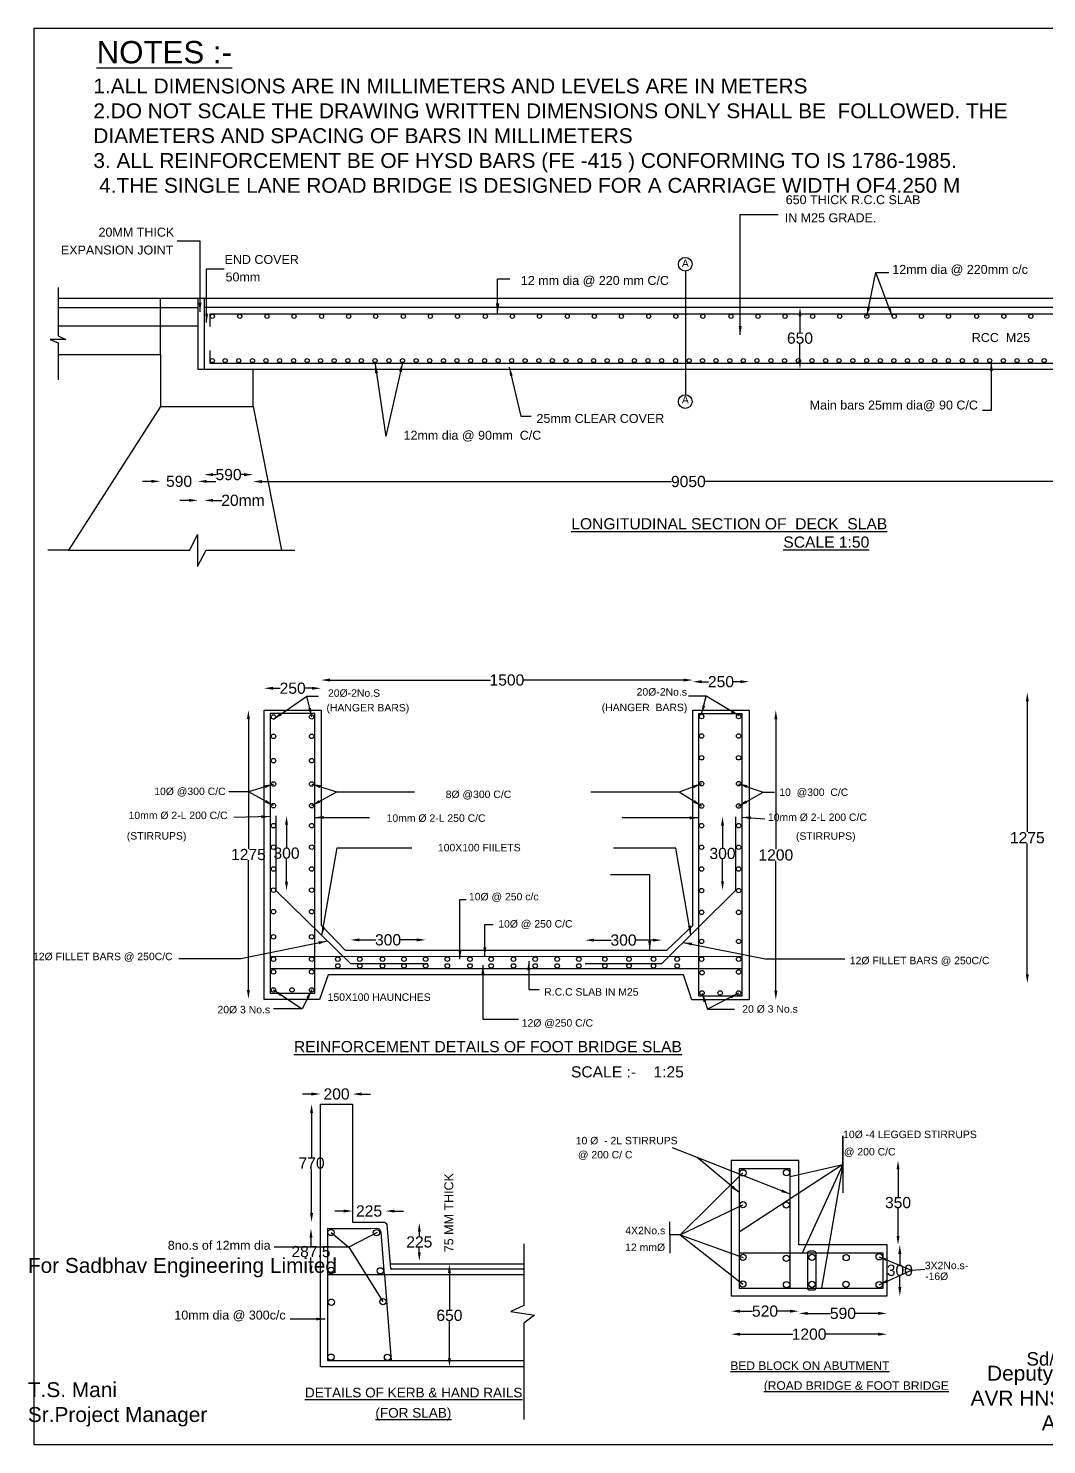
# Model space of a CAD drawing. Header units: inches. Extents: x 14337 to 17201, y 15 to 1915.
# Drawn here: x 14337 to 15703, y 15 to 1915 of the extents above; entities that cross this region are included whole.
import ezdxf

# ---------------------------------------------------------------- set-up
doc = ezdxf.new("R2010")
doc.units = ezdxf.units.IN
doc.header["$MEASUREMENT"] = 0
doc.layers.add('DIMENSIONS', color=7, linetype='Continuous')
doc.layers.add('TEXT', color=1, linetype='Continuous')
doc.styles.get("Standard").update_dxf_attribs({"font": 'arial.ttf', "height": 15})
doc.dimstyles.get("Standard").update_dxf_attribs({"dimtxt": 12, "dimasz": 12, "dimexe": 0.18, "dimexo": 0.0625, "dimgap": 0.09, "dimtad": 0, "dimtih": 1, "dimtoh": 1, "dimdec": 4, "dimzin": 0, "dimdsep": 46, "dimtxsty": 'Standard', "dimcen": 0.09, "dimse1": 1, "dimse2": 1, "dimadec": 0, "dimazin": 0, "dimtfac": 1, "dimtdec": 4, "dimtofl": 0, "dimtmove": 0, "dimatfit": 3, "dimfxl": 1, "dimtolj": 1, "dimtzin": 0, "dimarcsym": 0})

# ---------------------------------------------------------------- blocks, each defined once
blk = doc.blocks.new('*D1')
at = {"layer": 'Defpoints', "color": 0, "transparency": 16777216}
for p in [(14564.7, 1457.6), (14514.4, 1407.4), (14564.7, 1307)]:
    blk.add_point(p, dxfattribs=at)
at = {"layer": 'DIMENSIONS', "color": 0, "lineweight": -2, "transparency": 16777216}
for p, q in [((14502.4, 1307), (14490.4, 1307)), ((14576.7, 1307), (14588.7, 1307))]:
    blk.add_line(p, q, dxfattribs=at)
at = {"layer": 'DIMENSIONS', "color": 0, "transparency": 16777216}
for points in [[(14502.4, 1309), (14502.4, 1305), (14514.4, 1307)], [(14576.7, 1309), (14576.7, 1305), (14564.7, 1307)]]:
    blk.add_solid(points, dxfattribs=at)
at = {"layer": 'DIMENSIONS', "color": 0, "transparency": 16777216, "insert": (14539.5, 1307), "char_height": 15, "attachment_point": 5}
blk.add_mtext('\\A1;590', dxfattribs=at)
blk = doc.blocks.new('*D2')
at = {"layer": 'Defpoints', "color": 0, "transparency": 16777216}
for p in [(14573, 1457.6), (14638.7, 1457.6), (14573, 1316)]:
    blk.add_point(p, dxfattribs=at)
at = {"layer": 'DIMENSIONS', "color": 0, "lineweight": -2, "transparency": 16777216}
for p, q in [((14585, 1316), (14589.2, 1316)), ((14626.7, 1316), (14622.5, 1316))]:
    blk.add_line(p, q, dxfattribs=at)
at = {"layer": 'DIMENSIONS', "color": 0, "transparency": 16777216}
for points in [[(14585, 1318), (14585, 1314), (14573, 1316)], [(14626.7, 1318), (14626.7, 1314), (14638.7, 1316)]]:
    blk.add_solid(points, dxfattribs=at)
at = {"layer": 'DIMENSIONS', "color": 0, "transparency": 16777216, "insert": (14605.9, 1316), "char_height": 15, "attachment_point": 5}
blk.add_mtext('\\A1;590', dxfattribs=at)
blk = doc.blocks.new('*D3')
at = {"layer": 'Defpoints', "color": 0, "transparency": 16777216}
for p in [(14564.7, 1479.2), (14573, 1479.2), (14573, 1281.5)]:
    blk.add_point(p, dxfattribs=at)
at = {"layer": 'DIMENSIONS', "color": 0, "lineweight": -2, "transparency": 16777216}
for p, q in [((14552.7, 1281.5), (14540.7, 1281.5)), ((14585, 1281.5), (14597, 1281.5))]:
    blk.add_line(p, q, dxfattribs=at)
at = {"layer": 'DIMENSIONS', "color": 0, "transparency": 16777216}
for points in [[(14552.7, 1283.5), (14552.7, 1279.5), (14564.7, 1281.5)], [(14585, 1283.5), (14585, 1279.5), (14573, 1281.5)]]:
    blk.add_solid(points, dxfattribs=at)
at = {"layer": 'DIMENSIONS', "color": 0, "transparency": 16777216, "insert": (14625.2, 1281.5), "char_height": 15, "attachment_point": 5}
blk.add_mtext('\\A1;20mm', dxfattribs=at)
blk = doc.blocks.new('*D4')
at = {"layer": 'Defpoints', "color": 0, "transparency": 16777216}
for p in [(14638.7, 1457.6), (15806.5, 1457.6), (15806.5, 1306.7)]:
    blk.add_point(p, dxfattribs=at)
at = {"layer": 'DIMENSIONS', "color": 0, "lineweight": -2, "transparency": 16777216}
for p, q in [((14650.7, 1306.7), (15200.1, 1306.7)), ((15794.5, 1306.7), (15245.1, 1306.7))]:
    blk.add_line(p, q, dxfattribs=at)
at = {"layer": 'DIMENSIONS', "color": 0, "transparency": 16777216}
for points in [[(14650.7, 1308.7), (14650.7, 1304.7), (14638.7, 1306.7)], [(15794.5, 1308.7), (15794.5, 1304.7), (15806.5, 1306.7)]]:
    blk.add_solid(points, dxfattribs=at)
at = {"layer": 'DIMENSIONS', "color": 0, "transparency": 16777216, "insert": (15222.6, 1306.7), "char_height": 15, "attachment_point": 5}
blk.add_mtext('\\A1;9050', dxfattribs=at)
blk = doc.blocks.new('*D6')
at = {"layer": 'Defpoints', "color": 0, "transparency": 16777216}
for p in [(15372.3, 1540.4), (15372.3, 1457.6), (15372.3, 1457.6)]:
    blk.add_point(p, dxfattribs=at)
at = {"layer": 'DIMENSIONS', "color": 0, "lineweight": -2, "transparency": 16777216}
for p, q in [((15372.3, 1528.4), (15372.3, 1506.7)), ((15372.3, 1469.6), (15372.3, 1491.3))]:
    blk.add_line(p, q, dxfattribs=at)
at = {"layer": 'DIMENSIONS', "color": 0, "transparency": 16777216}
for points in [[(15370.3, 1528.4), (15374.3, 1528.4), (15372.3, 1540.4)], [(15370.3, 1469.6), (15374.3, 1469.6), (15372.3, 1457.6)]]:
    blk.add_solid(points, dxfattribs=at)
at = {"layer": 'DIMENSIONS', "color": 0, "transparency": 16777216, "insert": (15372.3, 1499), "char_height": 15, "attachment_point": 5}
blk.add_mtext('\\A1;650', dxfattribs=at)
blk = doc.blocks.new('*D18')
at = {"layer": 'Defpoints', "color": 0, "transparency": 16777216}
for p in [(14729.9, 1029.4), (14653.6, 1000), (14729.9, 1000)]:
    blk.add_point(p, dxfattribs=at)
at = {"layer": 'DIMENSIONS', "color": 0, "lineweight": -2, "transparency": 16777216}
for p, q in [((14665.6, 1029.4), (14675, 1029.4)), ((14717.9, 1029.4), (14708.5, 1029.4))]:
    blk.add_line(p, q, dxfattribs=at)
at = {"layer": 'DIMENSIONS', "color": 0, "transparency": 16777216}
for points in [[(14665.6, 1031.4), (14665.6, 1027.4), (14653.6, 1029.4)], [(14717.9, 1031.4), (14717.9, 1027.4), (14729.9, 1029.4)]]:
    blk.add_solid(points, dxfattribs=at)
at = {"layer": 'DIMENSIONS', "color": 0, "transparency": 16777216, "insert": (14691.8, 1029.4), "char_height": 15, "attachment_point": 5}
blk.add_mtext('\\A1;250', dxfattribs=at)
blk = doc.blocks.new('*D19')
at = {"layer": 'Defpoints', "color": 0, "transparency": 16777216}
for p in [(15228.4, 1040.4), (14729.9, 1000), (15228.4, 999.8)]:
    blk.add_point(p, dxfattribs=at)
at = {"layer": 'DIMENSIONS', "color": 0, "lineweight": -2, "transparency": 16777216}
for p, q in [((14741.9, 1040.4), (14957.4, 1040.4)), ((15216.4, 1040.4), (15000.9, 1040.4))]:
    blk.add_line(p, q, dxfattribs=at)
at = {"layer": 'DIMENSIONS', "color": 0, "transparency": 16777216}
for points in [[(14741.9, 1042.4), (14741.9, 1038.4), (14729.9, 1040.4)], [(15216.4, 1042.4), (15216.4, 1038.4), (15228.4, 1040.4)]]:
    blk.add_solid(points, dxfattribs=at)
at = {"layer": 'DIMENSIONS', "color": 0, "transparency": 16777216, "insert": (14979.2, 1040.4), "char_height": 15, "attachment_point": 5}
blk.add_mtext('\\A1;1500', dxfattribs=at)
blk = doc.blocks.new('*D20')
at = {"layer": 'Defpoints', "color": 0, "transparency": 16777216}
for p in [(15304.2, 1038.2), (15228.4, 999.8), (15304.2, 999.8)]:
    blk.add_point(p, dxfattribs=at)
at = {"layer": 'DIMENSIONS', "color": 0, "lineweight": -2, "transparency": 16777216}
for p, q in [((15240.4, 1038.2), (15249.6, 1038.2)), ((15292.2, 1038.2), (15283.1, 1038.2))]:
    blk.add_line(p, q, dxfattribs=at)
at = {"layer": 'DIMENSIONS', "color": 0, "transparency": 16777216}
for points in [[(15240.4, 1040.2), (15240.4, 1036.2), (15228.4, 1038.2)], [(15292.2, 1040.2), (15292.2, 1036.2), (15304.2, 1038.2)]]:
    blk.add_solid(points, dxfattribs=at)
at = {"layer": 'DIMENSIONS', "color": 0, "transparency": 16777216, "insert": (15266.3, 1038.2), "char_height": 15, "attachment_point": 5}
blk.add_mtext('\\A1;250', dxfattribs=at)
blk = doc.blocks.new('*D21')
at = {"layer": 'Defpoints', "color": 0, "transparency": 16777216}
for p in [(14653.6, 1000), (14632.5, 612.6), (14653.6, 612.6)]:
    blk.add_point(p, dxfattribs=at)
at = {"layer": 'DIMENSIONS', "color": 0, "lineweight": -2, "transparency": 16777216}
for p, q in [((14632.5, 988), (14632.5, 814.1)), ((14632.5, 624.6), (14632.5, 798.6))]:
    blk.add_line(p, q, dxfattribs=at)
at = {"layer": 'DIMENSIONS', "color": 0, "transparency": 16777216}
for points in [[(14630.5, 988), (14634.5, 988), (14632.5, 1000)], [(14630.5, 624.6), (14634.5, 624.6), (14632.5, 612.6)]]:
    blk.add_solid(points, dxfattribs=at)
at = {"layer": 'DIMENSIONS', "color": 0, "transparency": 16777216, "insert": (14632.5, 806.3), "char_height": 15, "attachment_point": 5}
blk.add_mtext('\\A1;1275', dxfattribs=at)
blk = doc.blocks.new('*D22')
at = {"layer": 'Defpoints', "color": 0, "transparency": 16777216}
for p in [(14669.5, 858.3), (14669.5, 757.9), (14683.6, 757.9)]:
    blk.add_point(p, dxfattribs=at)
at = {"layer": 'DIMENSIONS', "color": 0, "lineweight": -2, "transparency": 16777216}
for p, q in [((14683.6, 846.3), (14683.6, 815.9)), ((14683.6, 769.9), (14683.6, 800.4))]:
    blk.add_line(p, q, dxfattribs=at)
at = {"layer": 'DIMENSIONS', "color": 0, "transparency": 16777216}
for points in [[(14681.6, 846.3), (14685.6, 846.3), (14683.6, 858.3)], [(14681.6, 769.9), (14685.6, 769.9), (14683.6, 757.9)]]:
    blk.add_solid(points, dxfattribs=at)
at = {"layer": 'DIMENSIONS', "color": 0, "transparency": 16777216, "insert": (14683.6, 808.1), "char_height": 15, "attachment_point": 5}
blk.add_mtext('\\A1;300', dxfattribs=at)
blk = doc.blocks.new('*D23')
at = {"layer": 'Defpoints', "color": 0, "transparency": 16777216}
for p in [(14870.3, 691.8), (14769.4, 659.9), (14870.3, 659.9)]:
    blk.add_point(p, dxfattribs=at)
at = {"layer": 'DIMENSIONS', "color": 0, "lineweight": -2, "transparency": 16777216}
for p, q in [((14781.4, 691.8), (14803.2, 691.8)), ((14858.3, 691.8), (14836.5, 691.8))]:
    blk.add_line(p, q, dxfattribs=at)
at = {"layer": 'DIMENSIONS', "color": 0, "transparency": 16777216}
for points in [[(14781.4, 693.8), (14781.4, 689.8), (14769.4, 691.8)], [(14858.3, 693.8), (14858.3, 689.8), (14870.3, 691.8)]]:
    blk.add_solid(points, dxfattribs=at)
at = {"layer": 'DIMENSIONS', "color": 0, "transparency": 16777216, "insert": (14819.8, 691.8), "char_height": 15, "attachment_point": 5}
blk.add_mtext('\\A1;300', dxfattribs=at)
blk = doc.blocks.new('*D24')
at = {"layer": 'Defpoints', "color": 0, "transparency": 16777216}
for p in [(15187, 691.5), (15084.2, 660.1), (15187, 660.1)]:
    blk.add_point(p, dxfattribs=at)
at = {"layer": 'DIMENSIONS', "color": 0, "lineweight": -2, "transparency": 16777216}
for p, q in [((15096.2, 691.5), (15119, 691.5)), ((15175, 691.5), (15152.2, 691.5))]:
    blk.add_line(p, q, dxfattribs=at)
at = {"layer": 'DIMENSIONS', "color": 0, "transparency": 16777216}
for points in [[(15096.2, 693.5), (15096.2, 689.5), (15084.2, 691.5)], [(15175, 693.5), (15175, 689.5), (15187, 691.5)]]:
    blk.add_solid(points, dxfattribs=at)
at = {"layer": 'DIMENSIONS', "color": 0, "transparency": 16777216, "insert": (15135.6, 691.5), "char_height": 15, "attachment_point": 5}
blk.add_mtext('\\A1;300', dxfattribs=at)
blk = doc.blocks.new('*D25')
at = {"layer": 'Defpoints', "color": 0, "transparency": 16777216}
for p in [(15286.3, 857.1), (15268.4, 758.4), (15286.3, 758.4)]:
    blk.add_point(p, dxfattribs=at)
at = {"layer": 'DIMENSIONS', "color": 0, "lineweight": -2, "transparency": 16777216}
for p, q in [((15268.4, 845.1), (15268.4, 815.5)), ((15268.4, 770.4), (15268.4, 800))]:
    blk.add_line(p, q, dxfattribs=at)
at = {"layer": 'DIMENSIONS', "color": 0, "transparency": 16777216}
for points in [[(15266.4, 845.1), (15270.4, 845.1), (15268.4, 857.1)], [(15266.4, 770.4), (15270.4, 770.4), (15268.4, 758.4)]]:
    blk.add_solid(points, dxfattribs=at)
at = {"layer": 'DIMENSIONS', "color": 0, "transparency": 16777216, "insert": (15268.4, 807.7), "char_height": 15, "attachment_point": 5}
blk.add_mtext('\\A1;300', dxfattribs=at)
blk = doc.blocks.new('*D26')
at = {"layer": 'Defpoints', "color": 0, "transparency": 16777216}
for p in [(15304.2, 999.8), (15304.2, 611.6), (15339.9, 611.6)]:
    blk.add_point(p, dxfattribs=at)
at = {"layer": 'DIMENSIONS', "color": 0, "lineweight": -2, "transparency": 16777216}
for p, q in [((15339.9, 987.8), (15339.9, 813.5)), ((15339.9, 623.6), (15339.9, 798))]:
    blk.add_line(p, q, dxfattribs=at)
at = {"layer": 'DIMENSIONS', "color": 0, "transparency": 16777216}
for points in [[(15337.9, 987.8), (15341.9, 987.8), (15339.9, 999.8)], [(15337.9, 623.6), (15341.9, 623.6), (15339.9, 611.6)]]:
    blk.add_solid(points, dxfattribs=at)
at = {"layer": 'DIMENSIONS', "color": 0, "transparency": 16777216, "insert": (15339.9, 805.7), "char_height": 15, "attachment_point": 5}
blk.add_mtext('\\A1;1200', dxfattribs=at)
blk = doc.blocks.new('*D27')
at = {"layer": 'Defpoints', "color": 0, "transparency": 16777216}
for p in [(14772.3, 485), (14729.1, 471.4), (14772.3, 471.4)]:
    blk.add_point(p, dxfattribs=at)
at = {"layer": 'DIMENSIONS', "color": 0, "lineweight": -2, "transparency": 16777216}
for p, q in [((14717.1, 485), (14705.1, 485)), ((14784.3, 485), (14796.3, 485))]:
    blk.add_line(p, q, dxfattribs=at)
at = {"layer": 'DIMENSIONS', "color": 0, "transparency": 16777216}
for points in [[(14717.1, 487), (14717.1, 483), (14729.1, 485)], [(14784.3, 487), (14784.3, 483), (14772.3, 485)]]:
    blk.add_solid(points, dxfattribs=at)
at = {"layer": 'DIMENSIONS', "color": 0, "transparency": 16777216, "insert": (14750.7, 485), "char_height": 15, "attachment_point": 5}
blk.add_mtext('\\A1;200', dxfattribs=at)
blk = doc.blocks.new('*D28')
at = {"layer": 'Defpoints', "color": 0, "transparency": 16777216}
for p in [(14772.3, 471.4), (14717.2, 313.2), (14772.3, 313.2)]:
    blk.add_point(p, dxfattribs=at)
at = {"layer": 'DIMENSIONS', "color": 0, "lineweight": -2, "transparency": 16777216}
for p, q in [((14717.2, 459.4), (14717.2, 400.1)), ((14717.2, 325.2), (14717.2, 384.6))]:
    blk.add_line(p, q, dxfattribs=at)
at = {"layer": 'DIMENSIONS', "color": 0, "transparency": 16777216}
for points in [[(14715.2, 459.4), (14719.2, 459.4), (14717.2, 471.4)], [(14715.2, 325.2), (14719.2, 325.2), (14717.2, 313.2)]]:
    blk.add_solid(points, dxfattribs=at)
at = {"layer": 'DIMENSIONS', "color": 0, "transparency": 16777216, "insert": (14717.2, 392.3), "char_height": 15, "attachment_point": 5}
blk.add_mtext('\\A1;770', dxfattribs=at)
blk = doc.blocks.new('*D29')
at = {"layer": 'Defpoints', "color": 0, "transparency": 16777216}
for p in [(14716.4, 304.5), (14738.6, 304.5), (14738.6, 242.6)]:
    blk.add_point(p, dxfattribs=at)
at = {"layer": 'DIMENSIONS', "color": 0, "lineweight": -2, "transparency": 16777216}
for p, q in [((14716.4, 292.5), (14716.4, 281.3)), ((14716.4, 254.6), (14716.4, 265.8))]:
    blk.add_line(p, q, dxfattribs=at)
at = {"layer": 'DIMENSIONS', "color": 0, "transparency": 16777216}
for points in [[(14714.4, 292.5), (14718.4, 292.5), (14716.4, 304.5)], [(14714.4, 254.6), (14718.4, 254.6), (14716.4, 242.6)]]:
    blk.add_solid(points, dxfattribs=at)
at = {"layer": 'DIMENSIONS', "color": 0, "transparency": 16777216, "insert": (14716.4, 273.6), "char_height": 15, "attachment_point": 5}
blk.add_mtext('\\A1;287.5', dxfattribs=at)
blk = doc.blocks.new('*D30')
at = {"layer": 'Defpoints', "color": 0, "transparency": 16777216}
for p in [(14816.3, 328), (14772.3, 313.2), (14816.3, 312.3)]:
    blk.add_point(p, dxfattribs=at)
at = {"layer": 'DIMENSIONS', "color": 0, "lineweight": -2, "transparency": 16777216}
for p, q in [((14760.3, 328), (14748.3, 328)), ((14828.3, 328), (14840.3, 328))]:
    blk.add_line(p, q, dxfattribs=at)
at = {"layer": 'DIMENSIONS', "color": 0, "transparency": 16777216}
for points in [[(14760.3, 330), (14760.3, 326), (14772.3, 328)], [(14828.3, 330), (14828.3, 326), (14816.3, 328)]]:
    blk.add_solid(points, dxfattribs=at)
at = {"layer": 'DIMENSIONS', "color": 0, "transparency": 16777216, "insert": (14794.3, 328), "char_height": 15, "attachment_point": 5}
blk.add_mtext('\\A1;225', dxfattribs=at)
blk = doc.blocks.new('*D31')
at = {"layer": 'Defpoints', "color": 0, "transparency": 16777216}
for p in [(14816.3, 312.3), (14822.4, 260.7), (14861.7, 260.7)]:
    blk.add_point(p, dxfattribs=at)
at = {"layer": 'DIMENSIONS', "color": 0, "lineweight": -2, "transparency": 16777216}
for p, q in [((14861.7, 300.3), (14861.7, 294.3)), ((14861.7, 272.7), (14861.7, 278.8))]:
    blk.add_line(p, q, dxfattribs=at)
at = {"layer": 'DIMENSIONS', "color": 0, "transparency": 16777216}
for points in [[(14859.7, 300.3), (14863.7, 300.3), (14861.7, 312.3)], [(14859.7, 272.7), (14863.7, 272.7), (14861.7, 260.7)]]:
    blk.add_solid(points, dxfattribs=at)
at = {"layer": 'DIMENSIONS', "color": 0, "transparency": 16777216, "insert": (14861.7, 286.5), "char_height": 15, "attachment_point": 5}
blk.add_mtext('\\A1;225', dxfattribs=at)
blk = doc.blocks.new('*D32')
at = {"layer": 'Defpoints', "color": 0, "transparency": 16777216}
for p in [(14902.1, 256.9), (14902.1, 119), (14902.1, 119)]:
    blk.add_point(p, dxfattribs=at)
at = {"layer": 'DIMENSIONS', "color": 0, "lineweight": -2, "transparency": 16777216}
for p, q in [((14902.1, 244.9), (14902.1, 195.7)), ((14902.1, 131), (14902.1, 180.2))]:
    blk.add_line(p, q, dxfattribs=at)
at = {"layer": 'DIMENSIONS', "color": 0, "transparency": 16777216}
for points in [[(14900.1, 244.9), (14904.1, 244.9), (14902.1, 256.9)], [(14900.1, 131), (14904.1, 131), (14902.1, 119)]]:
    blk.add_solid(points, dxfattribs=at)
at = {"layer": 'DIMENSIONS', "color": 0, "transparency": 16777216, "insert": (14902.1, 188), "char_height": 15, "attachment_point": 5}
blk.add_mtext('\\A1;650', dxfattribs=at)
blk = doc.blocks.new('*D33')
at = {"layer": 'Defpoints', "color": 0, "transparency": 16777216}
for p in [(15370.8, 396), (15489, 282.6), (15503.8, 282.6)]:
    blk.add_point(p, dxfattribs=at)
at = {"layer": 'DIMENSIONS', "color": 0, "lineweight": -2, "transparency": 16777216}
for p, q in [((15503.8, 384), (15503.8, 347)), ((15503.8, 294.6), (15503.8, 331.5))]:
    blk.add_line(p, q, dxfattribs=at)
at = {"layer": 'DIMENSIONS', "color": 0, "transparency": 16777216}
for points in [[(15501.8, 384), (15505.8, 384), (15503.8, 396)], [(15501.8, 294.6), (15505.8, 294.6), (15503.8, 282.6)]]:
    blk.add_solid(points, dxfattribs=at)
at = {"layer": 'DIMENSIONS', "color": 0, "transparency": 16777216, "insert": (15503.8, 339.3), "char_height": 15, "attachment_point": 5}
blk.add_mtext('\\A1;350', dxfattribs=at)
blk = doc.blocks.new('*D34')
at = {"layer": 'Defpoints', "color": 0, "transparency": 16777216}
for p in [(15489, 282.6), (15489, 214.1), (15506.2, 214.1)]:
    blk.add_point(p, dxfattribs=at)
at = {"layer": 'DIMENSIONS', "color": 0, "lineweight": -2, "transparency": 16777216}
for p, q in [((15506.2, 270.6), (15506.2, 256.1)), ((15506.2, 226.1), (15506.2, 240.6))]:
    blk.add_line(p, q, dxfattribs=at)
at = {"layer": 'DIMENSIONS', "color": 0, "transparency": 16777216}
for points in [[(15504.2, 270.6), (15508.2, 270.6), (15506.2, 282.6)], [(15504.2, 226.1), (15508.2, 226.1), (15506.2, 214.1)]]:
    blk.add_solid(points, dxfattribs=at)
at = {"layer": 'DIMENSIONS', "color": 0, "transparency": 16777216, "insert": (15506.2, 248.4), "char_height": 15, "attachment_point": 5}
blk.add_mtext('\\A1;300', dxfattribs=at)
blk = doc.blocks.new('*D35')
at = {"layer": 'Defpoints', "color": 0, "transparency": 16777216}
for p in [(15370.8, 282.6), (15280, 214.1), (15370.8, 193.7)]:
    blk.add_point(p, dxfattribs=at)
at = {"layer": 'DIMENSIONS', "color": 0, "lineweight": -2, "transparency": 16777216}
for p, q in [((15292, 193.7), (15308.8, 193.7)), ((15358.8, 193.7), (15342, 193.7))]:
    blk.add_line(p, q, dxfattribs=at)
at = {"layer": 'DIMENSIONS', "color": 0, "transparency": 16777216}
for points in [[(15292, 195.7), (15292, 191.7), (15280, 193.7)], [(15358.8, 195.7), (15358.8, 191.7), (15370.8, 193.7)]]:
    blk.add_solid(points, dxfattribs=at)
at = {"layer": 'DIMENSIONS', "color": 0, "transparency": 16777216, "insert": (15325.4, 193.7), "char_height": 15, "attachment_point": 5}
blk.add_mtext('\\A1;520', dxfattribs=at)
blk = doc.blocks.new('*D36')
at = {"layer": 'Defpoints', "color": 0, "transparency": 16777216}
for p in [(15370.8, 282.6), (15489, 282.6), (15489, 190.7)]:
    blk.add_point(p, dxfattribs=at)
at = {"layer": 'DIMENSIONS', "color": 0, "lineweight": -2, "transparency": 16777216}
for p, q in [((15382.8, 190.7), (15413.3, 190.7)), ((15477, 190.7), (15446.5, 190.7))]:
    blk.add_line(p, q, dxfattribs=at)
at = {"layer": 'DIMENSIONS', "color": 0, "transparency": 16777216}
for points in [[(15382.8, 192.7), (15382.8, 188.7), (15370.8, 190.7)], [(15477, 192.7), (15477, 188.7), (15489, 190.7)]]:
    blk.add_solid(points, dxfattribs=at)
at = {"layer": 'DIMENSIONS', "color": 0, "transparency": 16777216, "insert": (15429.9, 190.7), "char_height": 15, "attachment_point": 5}
blk.add_mtext('\\A1;590', dxfattribs=at)
blk = doc.blocks.new('*D37')
at = {"layer": 'Defpoints', "color": 0, "transparency": 16777216}
for p in [(15280, 214.1), (15489, 214.1), (15489, 162.8)]:
    blk.add_point(p, dxfattribs=at)
at = {"layer": 'DIMENSIONS', "color": 0, "lineweight": -2, "transparency": 16777216}
for p, q in [((15292, 162.8), (15362.8, 162.8)), ((15477, 162.8), (15406.3, 162.8))]:
    blk.add_line(p, q, dxfattribs=at)
at = {"layer": 'DIMENSIONS', "color": 0, "transparency": 16777216}
for points in [[(15292, 164.8), (15292, 160.8), (15280, 162.8)], [(15477, 164.8), (15477, 160.8), (15489, 162.8)]]:
    blk.add_solid(points, dxfattribs=at)
at = {"layer": 'DIMENSIONS', "color": 0, "transparency": 16777216, "insert": (15384.5, 162.8), "char_height": 15, "attachment_point": 5}
blk.add_mtext('\\A1;1200', dxfattribs=at)
blk = doc.blocks.new('*D40')
at = {"layer": 'Defpoints', "color": 0, "transparency": 16777216}
for p in [(15703.7, 1023.8), (15677.2, 633.8), (15703.7, 633.8)]:
    blk.add_point(p, dxfattribs=at)
at = {"layer": 'DIMENSIONS', "color": 0, "lineweight": -2, "transparency": 16777216}
for p, q in [((15677.2, 1011.8), (15677.2, 836.6)), ((15677.2, 645.8), (15677.2, 821.1))]:
    blk.add_line(p, q, dxfattribs=at)
at = {"layer": 'DIMENSIONS', "color": 0, "transparency": 16777216}
for points in [[(15675.2, 1011.8), (15679.2, 1011.8), (15677.2, 1023.8)], [(15675.2, 645.8), (15679.2, 645.8), (15677.2, 633.8)]]:
    blk.add_solid(points, dxfattribs=at)
at = {"layer": 'DIMENSIONS', "color": 0, "transparency": 16777216, "insert": (15677.2, 828.8), "char_height": 15, "attachment_point": 5}
blk.add_mtext('\\A1;1275', dxfattribs=at)

msp = doc.modelspace()

# ---------------------------------------------------------------- linework, layer by layer
at = {"color": 0}
for points in [[(17195.1009, 14.5955), (14345.34714, 14.5955), (14345.34714, 1914.77209), (17195.1009, 1914.77209)], [(14661.71376, 620.42429), (14721.52111, 620.42429), (14721.52111, 995.47928), (14661.71376, 995.47928)], [(15236.51178, 995.63744), (15294.29007, 995.63744), (15294.29007, 616.25435), (15236.51178, 616.25435)], [(15290.78366, 224.38119), (15358.92639, 224.38119), (15358.92639, 384.83065), (15290.78366, 384.83065)], [(15290.78366, 224.38119), (15483.74999, 224.38119), (15483.74999, 271.62981), (15290.78366, 271.62981)]]:
    msp.add_lwpolyline(points, close=True, dxfattribs=at)
for points in [[(14377.51381, 1567.19799), (14377.51381, 1502.26274), (14387.7356, 1497.15191), (14366.56547, 1497.15191), (14377.51381, 1492.69478), (14377.51381, 1443.32209)], [(14377.51381, 1552.57189), (14564.67238, 1552.57189), (14564.67238, 1457.5839), (16043.42599, 1457.5839), (16043.42599, 1443.87167)], [(14377.51381, 1477.17167), (14514.39254, 1477.17167), (14514.39254, 1552.57189)], [(14564.67238, 1539.79909), (14377.51381, 1539.79909)], [(14564.67238, 1552.57189), (14573.0316, 1552.57189), (14573.0316, 1457.5839)], [(14573.0316, 1552.57189), (15882.22612, 1552.57189), (15882.22612, 1457.5839)], [(15882.22612, 1540.41437), (14573.0316, 1540.41437)], [(14580.99924, 1514.54743), (14580.99924, 1531.80953), (15874.3538, 1531.80953), (15874.3538, 1515.01514)], [(14564.67238, 1515.27065), (14377.51381, 1515.27065)], [(14580.78587, 1482.60823), (14580.78587, 1465.55297), (15873.10154, 1465.55297), (15873.10154, 1483.20597)], [(14514.39254, 1477.17167), (14514.39254, 1407.42515), (14638.68531, 1407.42515), (14638.68531, 1457.5839)], [(14514.39254, 1407.42515), (14391.1182, 1214.78006), (14363.53516, 1214.78006)], [(14638.68531, 1407.42515), (14677.08682, 1214.60543)], [(14391.1182, 1214.78006), (14554.05905, 1214.78006), (14564.331, 1235.81024), (14564.331, 1192.77999), (14575.62773, 1214.60543), (14694.65492, 1214.60543)], [(14653.60616, 612.61102), (14653.60616, 1000.00001), (14729.92843, 1000.00001), (14729.92843, 711.47066), (14762.38327, 678.15153), (15193.65637, 678.15153), (15228.43891, 711.04305), (15228.43891, 999.83297), (15304.2033, 999.83297), (15304.2033, 611.60082), (15227.44613, 611.60082), (15215.98573, 644.81175), (14739.6692, 644.81175), (14727.80374, 612.05916), (14653.60616, 612.05916), (14653.60616, 612.61102)], [(14669.47407, 858.33049), (14669.47407, 757.92041), (14769.39653, 659.94979), (14873.28599, 659.94979)], [(15084.20288, 660.07281), (15187.02926, 660.07281), (15286.29453, 758.40889), (15286.29453, 857.06621)], [(14661.71376, 670.18338), (15294.29007, 669.48578)], [(15294.29007, 652.98226), (14661.71376, 652.98226)], [(15358.92639, 374.16194), (15429.6164, 390.37136), (15429.6164, 429.13339), (15429.6164, 390.37136), (15429.6164, 352.34266)], [(15370.80165, 282.58972), (15370.80165, 395.99872), (15280.02197, 395.99872), (15280.02197, 214.11339), (15370.80165, 214.11339)], [(15429.6164, 390.37136), (15290.78366, 299.54401)], [(15429.6164, 390.37136), (15375.20075, 271.62981)], [(15429.6164, 390.37136), (15401.19953, 224.38119)], [(15295.84917, 379.31259), (15211.6826, 296.05995), (15295.81537, 336.53734)], [(15211.6826, 296.05995), (15197.64806, 296.05995), (15197.64806, 313.59755)], [(14804.96536, 299.15182), (14767.10569, 279.52531), (14667.17086, 279.52531)], [(14743.34711, 299.27497), (14767.10569, 279.52531), (14812.94788, 206.47919)], [(15197.64806, 296.05995), (15197.64806, 271.39904)], [(15211.6826, 296.05995), (15295.94779, 265.91445)], [(15211.6826, 296.05995), (15295.64952, 230.00691)], [(15001.78131, 283.83562), (15001.78131, 201.32635), (14984.44318, 193.0948), (15016.19086, 188.18242), (15002.11031, 177.56107), (15002.11031, 48.4687)], [(15280.02197, 282.58972), (15280.02197, 214.11339), (15489.00792, 214.11339), (15489.00792, 282.58972), (15370.80165, 282.58972)], [(15001.78131, 256.93472), (14822.70141, 256.93472)], [(14815.01368, 242.58099), (14738.57681, 242.58099)], [(14815.01368, 242.58099), (14823.92236, 127.34016)]]:
    msp.add_lwpolyline(points, dxfattribs=at)
for points in [[(15002.11031, 119.01295), (14729.07668, 119.01295), (14729.07668, 471.38634), (14772.30951, 471.38634), (14772.30951, 313.23301), (14813.45488, 313.23301, -0.3280240192), (14818.00464, 309.88825), (14823.27547, 250.46247), (15001.78131, 250.46247)], [(15001.78131, 242.58099), (14815.01368, 242.58099), (14810.33642, 299.59247, 0.398842887), (14804.80859, 304.53865, -0.0145484285), (14738.57681, 304.53865), (14738.57681, 127.34016), (15002.11031, 127.34016)]]:
    msp.add_lwpolyline(points, format="xyb", dxfattribs=at)
msp.add_lwpolyline([(15385.15944, 222.25488), (15390.8257, 222.25488, 0.4142135624), (15393.8257, 225.25488), (15393.8257, 271.19981, 0.4142135624), (15390.8257, 274.19981), (15385.15944, 274.19981, 0.4142135624), (15382.15944, 271.19981), (15382.15944, 225.25488, 0.4142135624)], format="xyb", close=True, dxfattribs=at)
for centre, radius in [((14584.21811, 1528.43933), 2.74552), ((14621.00962, 1528.43933), 2.74552), ((14657.33652, 1528.43933), 2.74552), ((14693.64465, 1528.43933), 2.74552), ((14730.64029, 1528.43933), 2.74552), ((14766.96718, 1528.43933), 2.74552), ((14803.27532, 1528.43933), 2.74552), ((14840.24178, 1528.43933), 2.74552), ((14876.56868, 1528.43933), 2.74552), ((14912.87682, 1528.43933), 2.74552), ((14950.21501, 1528.43933), 2.74552), ((14986.54191, 1528.43933), 2.74552), ((15022.85004, 1528.43933), 2.74552), ((15060.1606, 1528.43933), 2.74552), ((15096.4875, 1528.43933), 2.74552), ((15132.79564, 1528.43933), 2.74552), ((15169.42132, 1528.43933), 2.74552), ((15205.74822, 1528.43933), 2.74552), ((15242.05635, 1528.43933), 2.74552), ((15279.66841, 1528.43933), 2.74552), ((15315.99531, 1528.43933), 2.74552), ((15352.30344, 1528.43933), 2.74552), ((15389.33065, 1528.43933), 2.74552), ((15425.65755, 1528.43933), 2.74552), ((15461.96568, 1528.43933), 2.74552), ((15498.87285, 1528.43933), 2.74552), ((15535.19975, 1528.43933), 2.74552), ((15571.50788, 1528.43933), 2.74552), ((15609.36013, 1528.43933), 2.74552), ((15645.68703, 1528.43933), 2.74552), ((15681.99517, 1528.43933), 2.74552), ((14584.21811, 1468.97497), 2.74552), ((14601.2871, 1468.97497), 2.74552), ((14619.5199, 1468.97497), 2.74552), ((14637.90786, 1468.97497), 2.74552), ((14655.94705, 1468.97497), 2.74552), ((14674.29757, 1468.97497), 2.74552), ((14693.06515, 1468.97497), 2.74552), ((14711.27665, 1468.97497), 2.74552), ((14729.2442, 1468.97497), 2.74552), ((14747.477, 1468.97497), 2.74552), ((14765.86496, 1468.97497), 2.74552), ((14783.90415, 1468.97497), 2.74552), ((14802.25467, 1468.97497), 2.74552), ((14821.02225, 1468.97497), 2.74552), ((14839.23375, 1468.97497), 2.74552), ((14857.50825, 1468.97497), 2.74552), ((14875.74105, 1468.97497), 2.74552), ((14894.12901, 1468.97497), 2.74552), ((14912.1682, 1468.97497), 2.74552), ((14930.51872, 1468.97497), 2.74552), ((14949.2863, 1468.97497), 2.74552), ((14967.4978, 1468.97497), 2.74552), ((14985.47194, 1468.97497), 2.74552), ((15003.70474, 1468.97497), 2.74552), ((15022.0927, 1468.97497), 2.74552), ((15040.1319, 1468.97497), 2.74552), ((15058.48242, 1468.97497), 2.74552), ((15077.24999, 1468.97497), 2.74552), ((15095.46149, 1468.97497), 2.74552), ((15113.64159, 1468.97497), 2.74552), ((15131.87439, 1468.97497), 2.74552), ((15150.26235, 1468.97497), 2.74552), ((15168.30154, 1468.97497), 2.74552), ((15186.65206, 1468.97497), 2.74552), ((15205.41964, 1468.97497), 2.74552), ((15223.63114, 1468.97497), 2.74552), ((15241.54947, 1468.97497), 2.74552), ((15259.78227, 1468.97497), 2.74552), ((15278.17023, 1468.97497), 2.74552), ((15296.20942, 1468.97497), 2.74552), ((15314.55994, 1468.97497), 2.74552), ((15333.32752, 1468.97497), 2.74552), ((15351.53902, 1468.97497), 2.74552), ((15370.10753, 1468.97497), 2.74552), ((15388.34032, 1468.97497), 2.74552), ((15406.72828, 1468.97497), 2.74552), ((15424.76748, 1468.97497), 2.74552), ((15443.118, 1468.97497), 2.74552), ((15461.88557, 1468.97497), 2.74552), ((15480.09707, 1468.97497), 2.74552), ((15498.24278, 1468.97497), 2.74552), ((15516.47557, 1468.97497), 2.74552), ((15534.86353, 1468.97497), 2.74552), ((15552.90273, 1468.97497), 2.74552), ((15571.25325, 1468.97497), 2.74552), ((15590.02082, 1468.97497), 2.74552), ((15608.23232, 1468.97497), 2.74552), ((15626.86063, 1468.97497), 2.74552), ((15645.09343, 1468.97497), 2.74552), ((15663.48139, 1468.97497), 2.74552), ((15681.52058, 1468.97497), 2.74552), ((15699.8711, 1468.97497), 2.74552), ((14666.18151, 990.94464), 3), ((14717.38943, 990.94464), 3), ((15240.30893, 991.50045), 3), ((15290.04034, 991.50045), 3), ((14666.18151, 964.8884), 3), ((14717.38943, 964.8884), 3), ((15240.30893, 965.3092), 3), ((15290.04034, 965.3092), 3), ((14666.18151, 932.32535), 3), ((14717.38943, 932.32535), 3), ((15240.30893, 936.17112), 3), ((15290.04034, 936.17112), 3), ((14666.18151, 900.9346), 3), ((14717.38943, 900.9346), 3), ((15240.30893, 901.3922), 3), ((15290.04034, 901.3922), 3), ((14666.18151, 871.91923), 3), ((14717.38943, 871.91923), 3), ((15240.30893, 871.41197), 3), ((15290.04034, 871.41197), 3), ((14666.18151, 845.00697), 3), ((14717.38943, 845.00697), 3), ((15240.30893, 845.13716), 3), ((15290.04034, 845.13716), 3), ((14666.18151, 816.17007), 3), ((14717.38943, 816.17007), 3), ((15240.30893, 816.0957), 3), ((15290.04034, 816.0957), 3), ((14666.18151, 786.88283), 3), ((14717.38943, 786.88283), 3), ((15240.30893, 786.95761), 3), ((15290.04034, 786.95761), 3), ((14666.18151, 758.52573), 3), ((14717.38943, 758.52573), 3), ((15240.30893, 757.96003), 3), ((15290.04034, 757.96003), 3), ((14666.18151, 729.68147), 3), ((14717.38943, 729.68147), 3), ((15240.30893, 728.735), 3), ((15290.04034, 728.735), 3), ((14666.18151, 695.8636), 3), ((14717.38943, 695.8636), 3), ((15240.30893, 689.7892), 3), ((15290.04034, 689.7892), 3), ((14666.18151, 665.989), 3), ((14717.38943, 665.989), 3), ((14752.41543, 665.989), 3), ((14781.86654, 665.989), 3), ((14812.42378, 665.989), 3), ((14841.21328, 665.989), 3), ((14870.24958, 665.989), 3), ((14899.3059, 665.989), 3), ((14929.72487, 665.989), 3), ((14958.12371, 665.989), 3), ((14988.12789, 665.989), 3), ((15017.16419, 665.989), 3), ((15046.69239, 665.989), 3), ((15075.75588, 665.989), 3), ((15110.65639, 665.989), 3), ((15142.8816, 665.989), 3), ((15175.90634, 665.989), 3), ((15207.52352, 665.989), 3), ((15240.30893, 665.989), 3), ((15290.04034, 665.989), 3), ((14666.18151, 648.95517), 3), ((14717.38943, 648.95517), 3), ((14752.41543, 656.91222), 3), ((14781.86654, 656.91222), 3), ((14812.42378, 656.91222), 3), ((14841.21328, 656.91222), 3), ((14870.24958, 656.91222), 3), ((14899.3059, 656.91222), 3), ((14929.72487, 656.91222), 3), ((14958.12371, 656.91222), 3), ((14988.12789, 656.91222), 3), ((15017.16419, 656.91222), 3), ((15046.69239, 656.91222), 3), ((15075.75588, 656.91222), 3), ((15110.65639, 656.91222), 3), ((15142.8816, 656.91222), 3), ((15175.90634, 656.91222), 3), ((15207.52352, 656.91222), 3), ((15240.90236, 647.85314), 3), ((15290.04034, 648.65817), 3), ((14666.18151, 624.69559), 3), ((14690.95895, 624.69559), 3), ((14717.38943, 624.69559), 3), ((15240.90236, 620.4824), 3), ((15265.20283, 620.4824), 3), ((15290.04034, 620.4824), 3), ((15295.84917, 379.31259), 4.20552), ((15354.22884, 379.53439), 4.20552), ((15295.81537, 336.53734), 4.20552), ((15353.97703, 336.13183), 4.20552), ((14743.34711, 299.27497), 4.20552), ((14804.24036, 299.07549), 4.20552), ((15295.94779, 265.91445), 4.20552), ((15354.10945, 264.6979), 4.20552), ((15388.37827, 266.07824), 4.20552), ((15434.22688, 265.51834), 4.20552), ((15478.5628, 266.67373), 4.20552), ((14743.54783, 248.32273), 4.20552), ((14809.49068, 247.81089), 4.20552), ((15295.64952, 230.00691), 4.20552), ((15354.26503, 229.33787), 4.20552), ((15388.37827, 229.77758), 4.20552), ((15433.9876, 229.66327), 4.20552), ((15478.5628, 229.24309), 4.20552), ((14743.80392, 205.71142), 4.20552), ((14812.94788, 206.47919), 4.20552), ((14743.20697, 131.97299), 4.20552), ((14819.04045, 131.89554), 4.20552)]:
    msp.add_circle(centre, radius, dxfattribs=at)
at = {"layer": 'DIMENSIONS', "color": 0}
msp.add_lwpolyline([(15218.66613, 1589.01329), (15218.66613, 1422.6336)], dxfattribs=at)
for centre in [(15218.46649, 1598.24385), (15218.46649, 1413.9734)]:
    msp.add_circle(centre, 9.21892, dxfattribs=at)

# ---------------------------------------------------------------- texts
at = {"color": 0}
for s, height, p in [('%%UNOTES :-', 30, (14428.8992, 1867.76795)), ('12 mm dia @ 220 mm C/C', 12, (14997.92763, 1570.51251))]:
    msp.add_text(s, height=height, dxfattribs=at).set_placement(p)
at = {"color": 0, "insert": (14424.53366, 1847.43259), "char_height": 20, "width": 1246.7754352, "attachment_point": 1}
msp.add_mtext('1.ALL DIMENSIONS ARE IN MILLIMETERS AND LEVELS ARE IN METERS \\P2.DO NOT SCALE THE DRAWING WRITTEN DIMENSIONS ONLY SHALL BE  FOLLOWED. THE DIAMETERS AND SPACING OF BARS IN MILLIMETERS  \\P3. ALL REINFORCEMENT BE OF HYSD BARS (FE -415 ) CONFORMING TO IS 1786-1985.\\P 4.THE SINGLE LANE ROAD BRIDGE IS DESIGNED FOR A CARRIAGE WIDTH OF4.250 M ', dxfattribs=at)
at = {"layer": 'DIMENSIONS', "color": 0}
for p in [(15213.91783, 1594.52318), (15213.91783, 1411.58962)]:
    msp.add_text('A', height=10, dxfattribs=at).set_placement(p)
at = {"layer": 'TEXT', "color": 0}
for s, height, p in [('650 THICK R.C.C SLAB', 12, (15353.15866, 1678.87886)), ('IN M25 GRADE.', 12, (15351.85223, 1654.60062)), ('20MM THICK', 12, (14431.47143, 1635.30117)), ('EXPANSION JOINT', 12, (14380.9553, 1611.36604)), ('END COVER', 12, (14600.53045, 1598.64169)), ('12mm dia @ 220mm c/c', 12, (15496.13658, 1585.36472)), ('50mm', 12, (14601.84424, 1575.17819)), ('RCC  M25', 12, (15602.74245, 1493.92852)), ('Main bars 25mm dia@ 90 C/C', 12, (15385.28503, 1403.35625)), ('25mm CLEAR COVER', 12, (15018.83714, 1385.38453)), ('12mm dia @ 90mm  C/C', 12, (14840.62111, 1362.81003)), ('%%ULONGITUDINAL SECTION OF  DECK  SLAB', 15, (15065.53908, 1242.58852)), ('%%USCALE 1:50', 15, (15349.95322, 1218.00474)), ('20Ø-2No.S', 10, (14739.22942, 1017.95964)), ('20Ø-2No.s', 10, (15153.20025, 1019.51327)), ('(HANGER BARS)', 10, (14737.23574, 998.31713)), ('(HANGER  BARS)', 10, (15106.35756, 998.68006)), ('10Ø @300 C/C', 10, (14506.21458, 886.11427)), ('10  @300  C/C', 10, (15344.51178, 884.93754)), ('8Ø @300 C/C', 10, (14897.10854, 882.08763)), ('10mm Ø 2-L 200 C/C', 10, (14471.76807, 853.89111)), ('10mm Ø 2-L 250 C/C', 10, (14817.84917, 850.21031)), ('10mm Ø 2-L 200 C/C', 10, (15329.29829, 851.38244)), ('(STIRRUPS)', 10, (14469.40409, 826.39177)), ('(STIRRUPS)', 10, (15366.90144, 826.14443)), ('100X100 FIILETS', 10, (14886.64128, 810.6324)), ('10Ø @ 250 c/c', 10, (14928.30748, 744.87357)), ('10Ø @ 250 C/C', 10, (14967.64282, 708.34686)), ('12Ø FILLET BARS @ 250C/C', 10, (14343.57492, 664.58248)), ('12Ø FILLET BARS @ 250C/C', 10, (15439.11975, 659.13424)), ('R.C.C SLAB IN M25', 10, (15029.2274, 617.01499)), ('150X100 HAUNCHES', 10, (14738.73169, 610.01842)), ('20Ø 3 No.s', 10, (14590.97952, 593.31486)), ('20 Ø 3 No.s', 10, (15294.88074, 594.12403)), ('12Ø @250 C/C', 10, (14999.07097, 575.42245)), ('%%UREINFORCEMENT DETAILS OF FOOT BRIDGE SLAB', 15, (14693.5112, 541.1554)), ('SCALE :-    1:25', 15, (15065.11281, 507.25577)), ('10 Ø  - 2L STIRRUPS', 10, (15071.55078, 417.55398)), ('10Ø -4 LEGGED STIRRUPS', 10, (15430.13046, 425.85751)), ('@ 200 C/ C', 10, (15074.43541, 398.66021)), ('@ 200 C/C', 10, (15431.19743, 402.65443)), ('4X2No.s', 10, (15137.96365, 296.90499)), ('8no.s of 12mm dia', 12, (14524.36397, 276.09034)), ('12 mmØ', 10, (15137.82224, 274.43922)), ('3X2No.s-', 10, (15539.69739, 250.04067)), ('-16Ø', 10, (15540.08928, 235.55335)), ('10mm dia @ 300c/c', 12, (14533.1332, 182.49589)), ('Sd/-4/3', 18, (15676.07065, 120.70998)), ('%%UBED BLOCK ON ABUTMENT', 11.5, (15278.95303, 114.88305)), ('%%U(ROAD BRIDGE & FOOT BRIDGE', 11.5, (15323.75487, 88.18974)), ('%%UDETAILS OF KERB & HAND RAILS', 13, (14708.3458, 77.98146)), ('%%U(FOR SLAB)', 13, (14802.79425, 50.86486))]:
    msp.add_text(s, height=height, dxfattribs=at).set_placement(p)
msp.add_text('75 MM THICK', height=12, rotation=90, dxfattribs=at).set_placement((14907.26674, 272.75723))
at = {"layer": 'TEXT', "color": 0, "char_height": 20, "attachment_point": 1}
for s, insert, width in [('For Sadbhav Engineering Limited\\P\\P\\P\\P\\PT.S. Mani \\PSr.Project Manager ', (14336.68624, 265.08362), 578.312996), ('\\pi30.215;Deputy Executive Engineer  \\P\\pi8.0935;AVR HNSS,Sub-Division No:2,\\P\\pi103.53;Anantapuramu.', (15593.07123, 120.4759), 395.6821278)]:
    msp.add_mtext(s, dxfattribs=dict(at, insert=insert, width=width))

# ---------------------------------------------------------------- dimensions: what is measured, and where the dimension line sits
at = {"layer": 'DIMENSIONS', "color": 0}
for base, p1, p2, text, picture, middle in [((15372.25248, 1457.5839), (15372.25248, 1540.41437), (15372.25248, 1457.5839), '650', '*D6', (15372.25248, 1498.99913)), ((15677.18889, 633.83842), (15703.7045, 1023.83369), (15703.7045, 633.83842), '1275', '*D40', (15677.18889, 828.83605)), ((14632.45981, 612.61102), (14653.60616, 1000.00001), (14653.60616, 612.61102), '1275', '*D21', (14632.45981, 806.30552)), ((15339.87666, 611.60082), (15304.2033, 999.83297), (15304.2033, 611.60082), '1200', '*D26', (15339.87666, 805.71689)), ((14683.56897, 757.92041), (14669.47407, 858.33049), (14669.47407, 757.92041), '300', '*D22', (14683.56897, 808.12545)), ((15268.41258, 758.40889), (15286.29453, 857.06621), (15286.29453, 758.40889), '300', '*D25', (15268.41258, 807.73755)), ((14717.22758, 313.23301), (14772.30951, 471.38634), (14772.30951, 313.23301), '770', '*D28', (14717.22758, 392.30967)), ((15503.75979, 282.58972), (15370.80165, 395.99872), (15489.00792, 282.58972), '350', '*D33', (15503.75979, 339.29422)), ((14716.39469, 304.53865), (14738.57681, 242.58099), (14738.57681, 304.53865), '287.5', '*D29', (14716.39469, 273.55982)), ((14861.65193, 260.7089), (14816.27834, 312.30685), (14822.36666, 260.7089), '225', '*D31', (14861.65193, 286.50787)), ((15506.19774, 214.11339), (15489.00792, 282.58972), (15489.00792, 214.11339), '300', '*D34', (15506.19774, 248.35156)), ((14902.13511, 119.01295), (14902.13511, 256.93472), (14902.13511, 119.01295), '650', '*D32', (14902.13511, 187.97384))]:
    dim = msp.add_linear_dim(base=base, p1=p1, p2=p2, angle=90, text=text, dimstyle='Standard', dxfattribs=at)
    dim.commit()
    dim.dimension.update_dxf_attribs({"geometry": picture, "text_midpoint": middle})
for base, p1, p2, text, picture, middle in [((14573.0316, 1281.47312), (14564.67238, 1479.20422), (14573.0316, 1479.20422), '20mm', '*D3', (14625.24916, 1281.47312)), ((14564.67238, 1306.95549), (14514.39254, 1407.42515), (14564.67238, 1457.5839), '590', '*D1', (14539.53246, 1306.95549)), ((14573.0316, 1316.00137), (14638.68531, 1457.5839), (14573.0316, 1457.5839), '590', '*D2', (14605.85846, 1316.00137)), ((15806.50893, 1306.72826), (14638.68531, 1457.5839), (15806.50893, 1457.5839), '9050', '*D4', (15222.59712, 1306.72826)), ((15228.43891, 1040.37645), (14729.92843, 1000.00001), (15228.43891, 999.83297), '1500', '*D19', (14979.18367, 1040.37645)), ((15304.2033, 1038.23311), (15228.43891, 999.83297), (15304.2033, 999.83297), '250', '*D20', (15266.3211, 1038.23311)), ((14729.92843, 1029.40734), (14653.60616, 1000.00001), (14729.92843, 1000.00001), '250', '*D18', (14691.7673, 1029.40734)), ((14870.25069, 691.77453), (14769.39653, 659.94979), (14870.25069, 659.91222), '300', '*D23', (14819.82361, 691.77453)), ((15187.02926, 691.52157), (15084.20288, 660.07281), (15187.02926, 660.07281), '300', '*D24', (15135.61607, 691.52157)), ((14772.30951, 484.99759), (14729.07668, 471.38634), (14772.30951, 471.38634), '200', '*D27', (14750.6931, 484.99759)), ((14816.27834, 327.98931), (14772.30951, 313.23301), (14816.27834, 312.30685), '225', '*D30', (14794.29392, 327.98931)), ((15370.80165, 193.65909), (15280.02197, 214.11339), (15370.80165, 282.58972), '520', '*D35', (15325.41181, 193.65909)), ((15489.00792, 190.66284), (15370.80165, 282.58972), (15489.00792, 282.58972), '590', '*D36', (15429.90479, 190.66284)), ((15489.00792, 162.76), (15280.02197, 214.11339), (15489.00792, 214.11339), '1200', '*D37', (15384.51495, 162.76))]:
    dim = msp.add_linear_dim(base=base, p1=p1, p2=p2, text=text, dimstyle='Standard', dxfattribs=at)
    dim.commit()
    dim.dimension.update_dxf_attribs({"geometry": picture, "text_midpoint": middle})

# ---------------------------------------------------------------- leaders
at = {"color": 0}
msp.add_leader([(14966.72411, 1531.80953), (14966.72411, 1578.86866), (14982.94139, 1578.86866)], dimstyle='Standard', override={"dimasz": 14, "dimgap": 0.09, "dimtad": 0}, dxfattribs=at)
at = {"layer": 'DIMENSIONS', "color": 0}
for points in [[(15292.05751, 1503.35376), (15292.05751, 1664.87524), (15342.91722, 1664.87524)], [(14567.57828, 1534.50594), (14567.57828, 1629.14925), (14536.8606, 1629.14925)], [(14576.42824, 1519.99249), (14576.42824, 1592.13993), (14600.06959, 1592.13993)], [(15461.96568, 1528.43933), (15474.0058, 1587.39837)], [(15496.12733, 1528.43933), (15474.0058, 1587.39837), (15491.56161, 1587.39837)], [(14802.56638, 1464.19104), (14816.6943, 1367.34475)], [(14839.02281, 1465.96139), (14816.69535, 1367.62448)], [(15628.92657, 1467.16672), (15628.92657, 1402.25631), (15617.1007, 1402.25631)], [(14982.43811, 1460.32826), (14997.98042, 1394.58712), (15011.69859, 1394.58712)], [(14666.18151, 987.94464), (14710.79517, 1018.80721)], [(14717.38943, 990.94464), (14710.79517, 1018.80721), (14726.48757, 1018.80721)], [(15290.93067, 992.45639), (15246.56894, 1018.90841), (15222.9521, 1018.90841)], [(15240.30893, 994.50045), (15246.56894, 1018.90841)], [(14666.18151, 900.9346), (14632.82704, 890.30538)], [(14717.38943, 900.9346), (14751.02687, 890.59419)], [(15240.30893, 901.3922), (15210.34234, 889.95229)], [(15290.04034, 901.3922), (15323.01701, 889.88371)], [(14666.18151, 871.91923), (14632.82704, 890.30538), (14606.1803, 890.30538)], [(14717.38943, 871.91923), (14751.02687, 890.59419), (14855.41121, 890.59419)], [(15240.30893, 871.41197), (15210.34234, 889.95229), (15091.72376, 889.95229)], [(15290.04034, 871.41197), (15323.01701, 889.88371), (15338.26018, 889.88371)], [(14661.71376, 857.25922), (14612.88763, 856.12451)], [(14721.52111, 856.1018), (14794.74908, 856.1018)], [(15236.51178, 855.51969), (15133.9504, 855.52079)], [(15294.29007, 856.39262), (15325.21691, 854.1883)], [(14731.05017, 697.5471), (14751.39746, 815.11738), (14851.65134, 815.11738)], [(15226.08643, 698.76437), (15205.88072, 814.73142), (15121.95289, 814.73142)], [(15170.71728, 678.15153), (15170.71728, 779.26733), (15118.30384, 779.26733)], [(14916.19909, 666.02789), (14916.19909, 745.82365), (14924.66168, 745.82365)], [(14949.51953, 669.86599), (14949.51953, 712.26716), (14960.89215, 712.26716)], [(14738.481, 690.26142), (14622.11571, 666.35545), (14538.95416, 666.35545)], [(15215.64241, 688.41812), (15325.48016, 666.37714), (15432.31374, 666.37714)], [(14947.00108, 657.91007), (14947.00108, 585.6683), (14994.58008, 585.6683)], [(15008.44167, 663.15041), (15008.44167, 625.34513), (15022.67791, 625.34513)], [(14666.18151, 624.69559), (14704.45168, 599.23602)], [(14717.38943, 624.69559), (14704.45168, 599.23602), (14666.33787, 599.23602)], [(15240.90236, 620.4824), (15248.14379, 598.86525)], [(15290.04034, 620.4824), (15248.14379, 598.86525), (15284.65802, 598.86525)], [(15290.78366, 352.72634), (15234.5787, 399.65367), (15201.19765, 412.75518)], [(15358.92639, 350.84925), (15234.5787, 399.65367)], [(15478.5628, 266.67373), (15521.6494, 248.55962), (15539.69739, 250.04067)], [(15478.5628, 229.24309), (15521.6494, 248.55962)], [(14735.38602, 183.18544), (14688.45328, 183.18544)]]:
    msp.add_leader(points, dimstyle='Standard', override={"dimgap": 0.09, "dimtad": 0}, dxfattribs=at)

doc.saveas('drawing.dxf')
